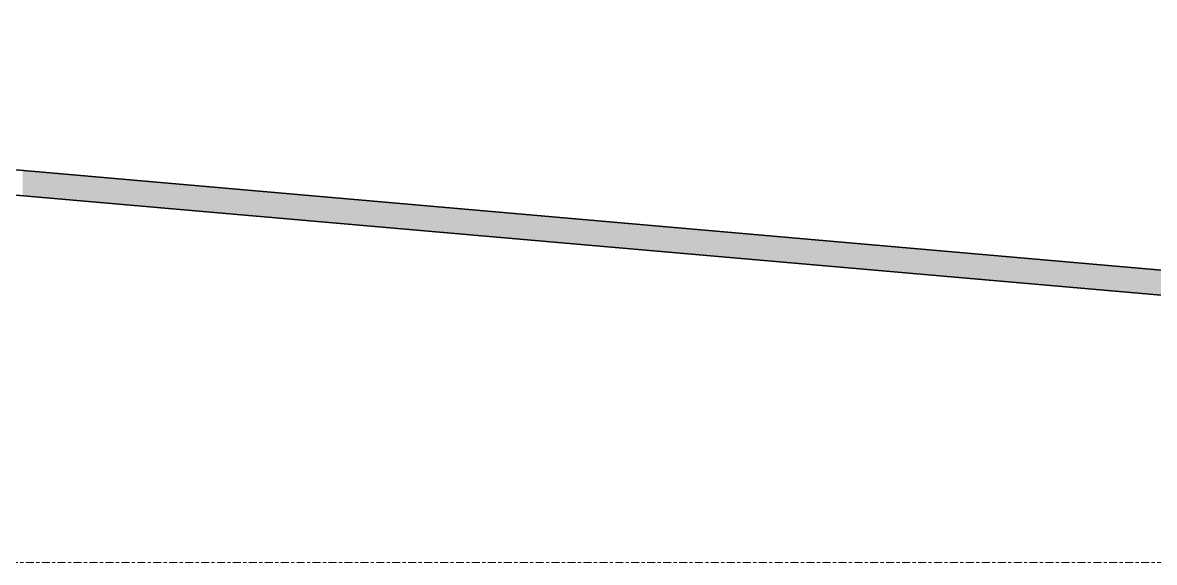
# Model space of a CAD drawing. Header units: centimetres. Extents: x -6741 to 14818, y -293 to 1595.
# Drawn here: x 1014.4 to 1239.9, y 845.1 to 952.7 of the extents above; entities that cross this region are included whole.
import ezdxf

# ---------------------------------------------------------------- set-up
doc = ezdxf.new("R2010")
doc.units = ezdxf.units.CM
doc.linetypes.add('Centre', pattern=[3.175, 0.635, -0.475, 1.59, -0.475])
for name, color, linetype, lineweight in [('A-FLOR-LEVL', 7, 'Continuous', 9), ('A-ROOF', 7, 'Continuous', 9), ('A-ROOF-PATT', 7, 'Continuous', 35)]:
    doc.layers.add(name, color=color, linetype=linetype, lineweight=lineweight)

# ---------------------------------------------------------------- blocks, each defined once
blk = doc.blocks.new('PQ_RVR_ARQ-01_ZZ_ZZ_MO_T_A_rvt-2-Elevación Eje 7')
at = {"layer": 'A-ROOF-PATT', "lineweight": 9, "true_color": 0xeaeaea}
h = blk.add_hatch(color=254, dxfattribs=at)
h.paths.add_polyline_path([(-6815.08, 880.08), (-6813.94, 880.2), (-6813.94, 885.22), (-6815.08, 885.1)])
h.paths.add_polyline_path([(-6793.94, 882.3), (-6460.44, 917.35), (-6460.44, 922.38), (-6793.94, 887.33), (-6793.94, 887.04)])
h.paths.add_polyline_path([(-6079.68, 886.61), (-6079.68, 972.39), (-6084.68, 972.39), (-6084.68, 892.07), (-6090.44, 892.49), (-6090.44, 887.56)])
h.paths.add_polyline_path([(-6110.44, 889.3), (-6110.44, 894.32), (-6440.44, 923.2), (-6440.44, 918.18), (-6209.49, 897.97)])
at = {"layer": 'A-ROOF', "color": 254, "lineweight": 35, "true_color": 0xcccccc}
for p, q in [((-6084.68, 892.07), (-6447.11, 923.78)), ((-6447.06, 918.76), (-6079.68, 886.61))]:
    blk.add_line(p, q, dxfattribs=at)

msp = doc.modelspace()

# ---------------------------------------------------------------- linework, layer by layer
at = {"layer": 'A-FLOR-LEVL', "color": 253, "linetype": 'Centre', "true_color": 0xaaaaaa}
msp.add_line((6592.996, 845.103), (262.005, 845.103), dxfattribs=at)

# ---------------------------------------------------------------- block references
at = {"lineweight": 5}
msp.add_blockref('PQ_RVR_ARQ-01_ZZ_ZZ_MO_T_A_rvt-2-Elevación Eje 7', (7454.807, 0), dxfattribs=at)

doc.saveas('drawing.dxf')
